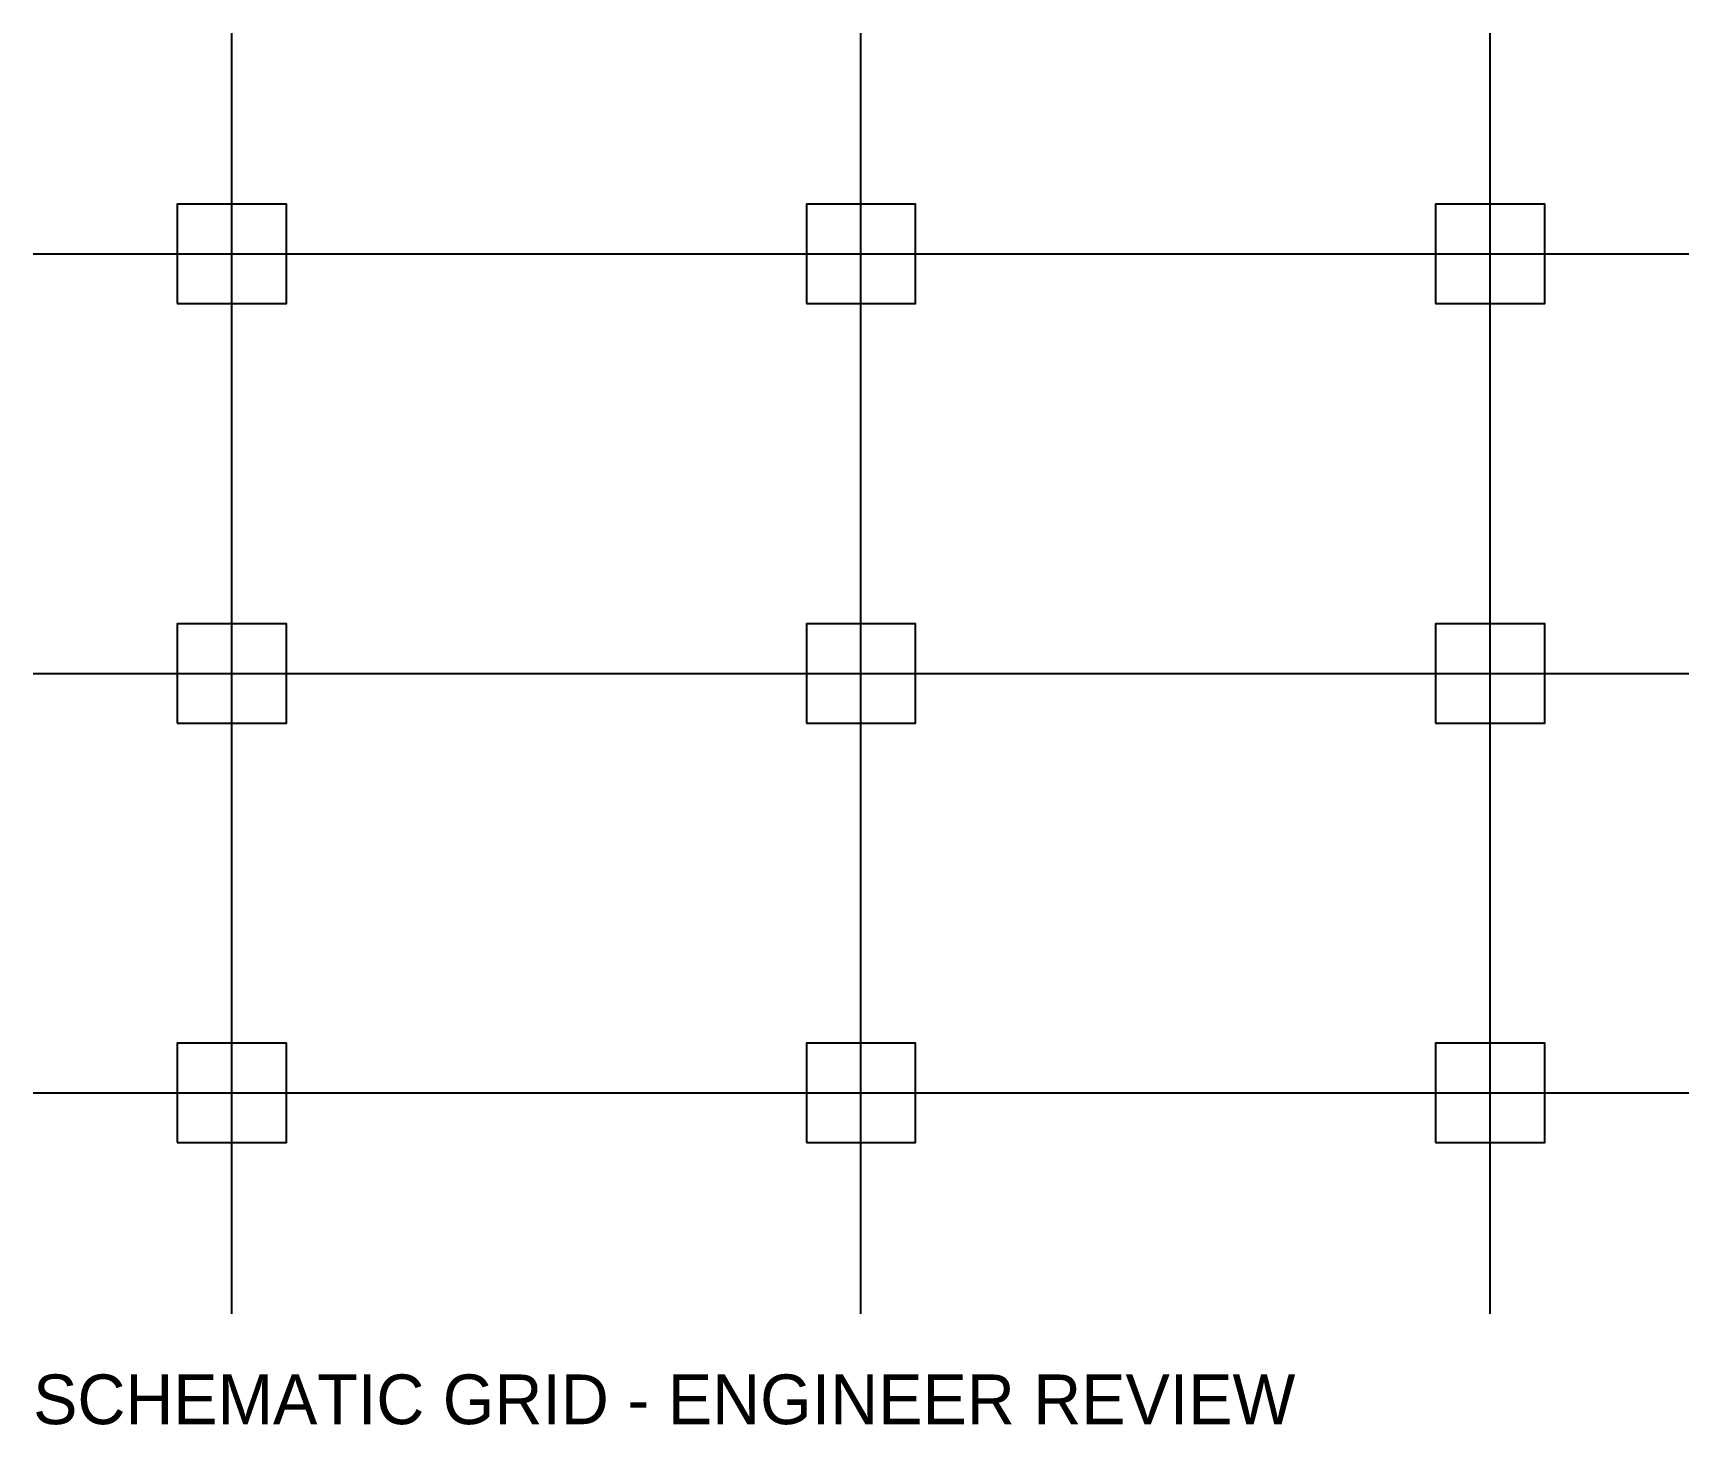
# Model space of a CAD drawing. Header units: millimetres. Extents: x 0 to 120, y -14 to 86.
import ezdxf

# ---------------------------------------------------------------- set-up
doc = ezdxf.new("R2010")
doc.units = ezdxf.units.MM
for name, color, linetype in [('S-BEAM', 7, 'Continuous'), ('S-COLUMN', 7, 'Continuous'), ('S-GRID', 7, 'Continuous'), ('S-TEXT', 7, 'Continuous')]:
    doc.layers.add(name, color=color, linetype=linetype)

msp = doc.modelspace()

# ---------------------------------------------------------------- linework, layer by layer
at = {"layer": 'S-BEAM'}
for p, q in [((0, 70.4), (120, 70.4)), ((0, 40), (120, 40)), ((0, 9.6), (120, 9.6))]:
    msp.add_line(p, q, dxfattribs=at)
at = {"layer": 'S-COLUMN'}
for points in [[(10.44, 66.8), (18.36, 66.8), (18.36, 74), (10.44, 74)], [(56.04, 66.8), (63.96, 66.8), (63.96, 74), (56.04, 74)], [(101.64, 66.8), (109.56, 66.8), (109.56, 74), (101.64, 74)], [(10.44, 36.4), (18.36, 36.4), (18.36, 43.6), (10.44, 43.6)], [(56.04, 36.4), (63.96, 36.4), (63.96, 43.6), (56.04, 43.6)], [(101.64, 36.4), (109.56, 36.4), (109.56, 43.6), (101.64, 43.6)], [(10.44, 6), (18.36, 6), (18.36, 13.2), (10.44, 13.2)], [(56.04, 6), (63.96, 6), (63.96, 13.2), (56.04, 13.2)], [(101.64, 6), (109.56, 6), (109.56, 13.2), (101.64, 13.2)]]:
    msp.add_lwpolyline(points, close=True, dxfattribs=at)
at = {"layer": 'S-GRID'}
for p, q in [((14.4, -6.4), (14.4, 86.4)), ((60, -6.4), (60, 86.4)), ((105.6, -6.4), (105.6, 86.4))]:
    msp.add_line(p, q, dxfattribs=at)

# ---------------------------------------------------------------- texts
at = {"layer": 'S-TEXT'}
msp.add_text('SCHEMATIC GRID - ENGINEER REVIEW', height=3.6, dxfattribs=at).set_placement((0, -14.4))

doc.saveas('drawing.dxf')
